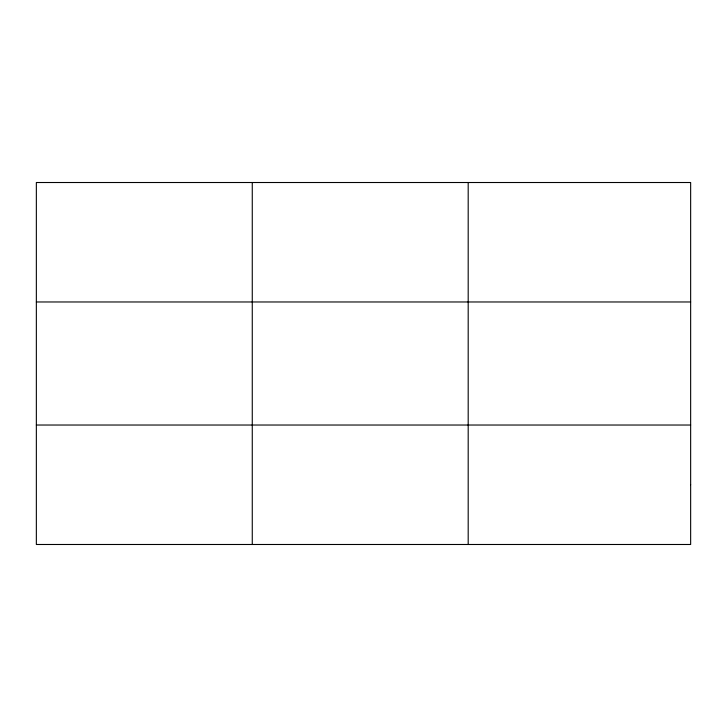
<?xml version="1.0" encoding="UTF-8"?>
<svg xmlns="http://www.w3.org/2000/svg" width="727" height="727" viewBox="0 0 727 727"><rect width="100%" height="100%" fill="white"/><g stroke="black" fill="none" stroke-linecap="round" stroke-linejoin="round"><path stroke-width="1.09" d="M252.269 182.513L252.269 544.487M468.188 182.513L468.188 544.487M36.35 301.969L690.65 301.969M36.35 425.031L690.65 425.031M690.65 484.764L690.65 544.487L36.35 544.487L36.35 182.513L690.65 182.513L690.65 484.764"/></g></svg>
